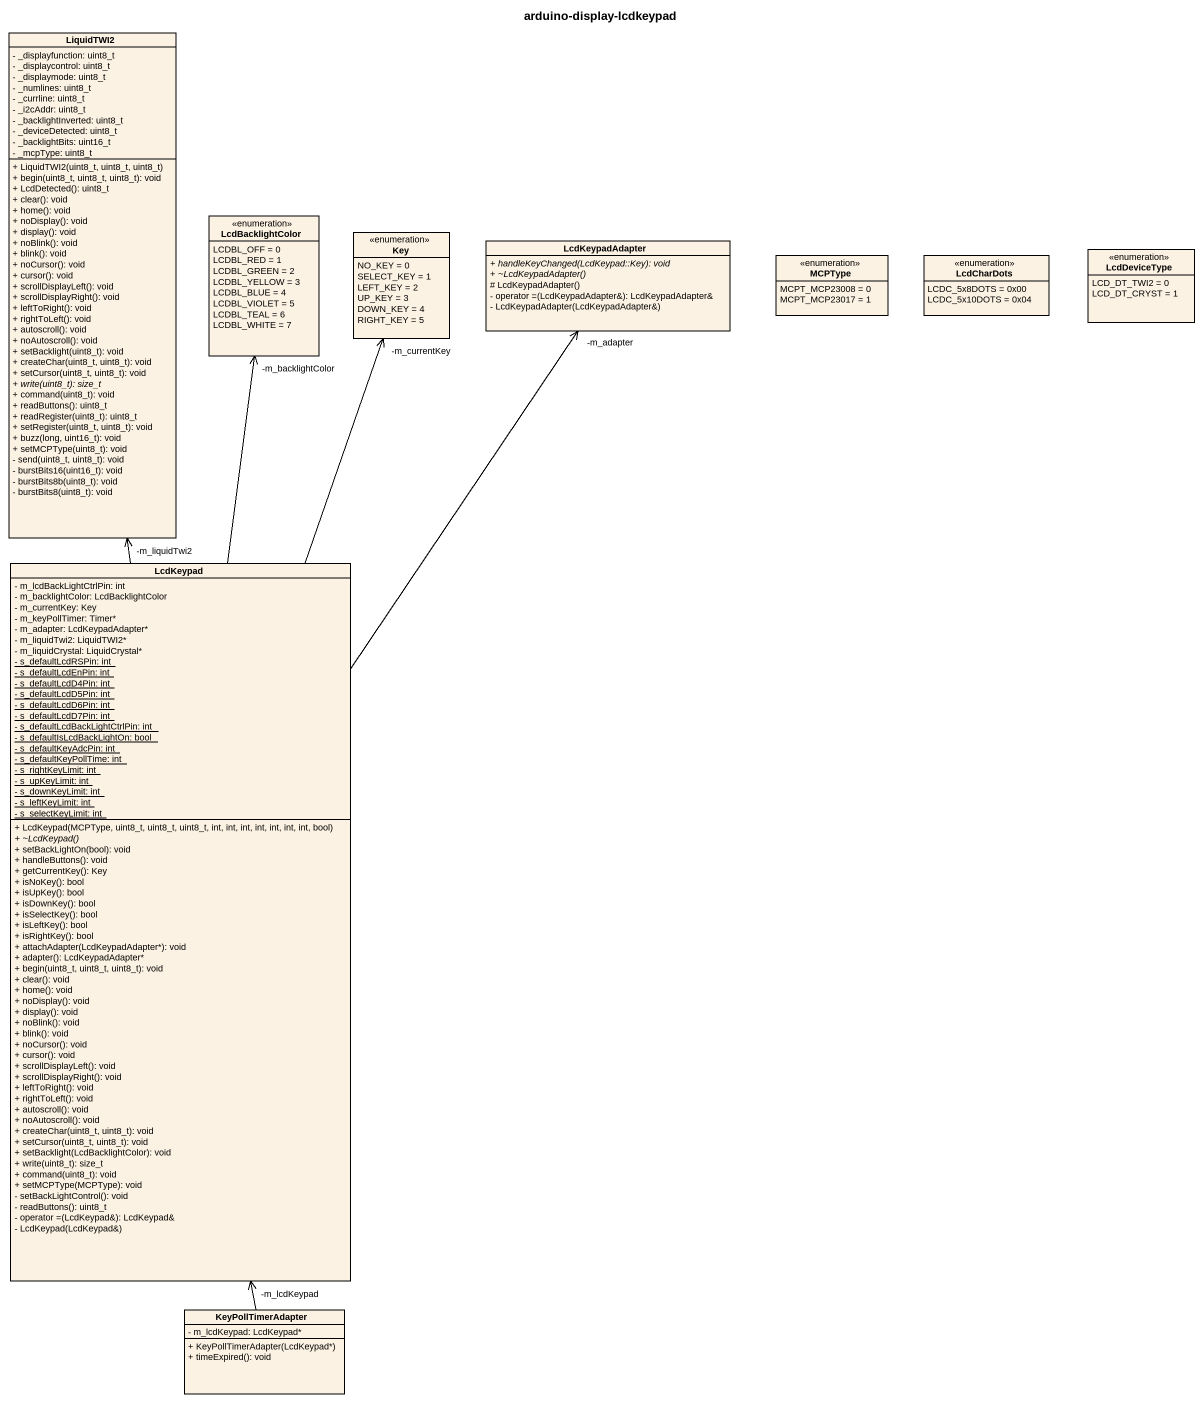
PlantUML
@startuml
title arduino-display-lcdkeypad
hide circle
hide empty members
skinparam classAttributeIconSize 0
class LiquidTWI2 {
  - _displayfunction: uint8_t
  - _displaycontrol: uint8_t
  - _displaymode: uint8_t
  - _numlines: uint8_t
  - _currline: uint8_t
  - _i2cAddr: uint8_t
  - _backlightInverted: uint8_t
  - _deviceDetected: uint8_t
  - _backlightBits: uint16_t
  - _mcpType: uint8_t
  + LiquidTWI2(uint8_t, uint8_t, uint8_t)
  + begin(uint8_t, uint8_t, uint8_t): void
  + LcdDetected(): uint8_t
  + clear(): void
  + home(): void
  + noDisplay(): void
  + display(): void
  + noBlink(): void
  + blink(): void
  + noCursor(): void
  + cursor(): void
  + scrollDisplayLeft(): void
  + scrollDisplayRight(): void
  + leftToRight(): void
  + rightToLeft(): void
  + autoscroll(): void
  + noAutoscroll(): void
  + setBacklight(uint8_t): void
  + createChar(uint8_t, uint8_t): void
  + setCursor(uint8_t, uint8_t): void
  {abstract} + write(uint8_t): size_t
  + command(uint8_t): void
  + readButtons(): uint8_t
  + readRegister(uint8_t): uint8_t
  + setRegister(uint8_t, uint8_t): void
  + buzz(long, uint16_t): void
  + setMCPType(uint8_t): void
  - send(uint8_t, uint8_t): void
  - burstBits16(uint16_t): void
  - burstBits8b(uint8_t): void
  - burstBits8(uint8_t): void
}
enum LcdBacklightColor {
  LCDBL_OFF = 0
  LCDBL_RED = 1
  LCDBL_GREEN = 2
  LCDBL_YELLOW = 3
  LCDBL_BLUE = 4
  LCDBL_VIOLET = 5
  LCDBL_TEAL = 6
  LCDBL_WHITE = 7
}
enum Key {
  NO_KEY = 0
  SELECT_KEY = 1
  LEFT_KEY = 2
  UP_KEY = 3
  DOWN_KEY = 4
  RIGHT_KEY = 5
}
class LcdKeypadAdapter {
  {abstract} + handleKeyChanged(LcdKeypad::Key): void
  {abstract} + ~LcdKeypadAdapter()
  # LcdKeypadAdapter()
  - operator =(LcdKeypadAdapter&): LcdKeypadAdapter&
  - LcdKeypadAdapter(LcdKeypadAdapter&)
}
enum MCPType {
  MCPT_MCP23008 = 0
  MCPT_MCP23017 = 1
}
enum LcdCharDots {
  LCDC_5x8DOTS = 0x00
  LCDC_5x10DOTS = 0x04
}
enum LcdDeviceType {
  LCD_DT_TWI2 = 0
  LCD_DT_CRYST = 1
}
class LcdKeypad {
  - m_lcdBackLightCtrlPin: int
  - m_backlightColor: LcdBacklightColor
  - m_currentKey: Key
  - m_keyPollTimer: Timer*
  - m_adapter: LcdKeypadAdapter*
  - m_liquidTwi2: LiquidTWI2*
  - m_liquidCrystal: LiquidCrystal*
  {static} - s_defaultLcdRSPin: int
  {static} - s_defaultLcdEnPin: int
  {static} - s_defaultLcdD4Pin: int
  {static} - s_defaultLcdD5Pin: int
  {static} - s_defaultLcdD6Pin: int
  {static} - s_defaultLcdD7Pin: int
  {static} - s_defaultLcdBackLightCtrlPin: int
  {static} - s_defaultIsLcdBackLightOn: bool
  {static} - s_defaultKeyAdcPin: int
  {static} - s_defaultKeyPollTime: int
  {static} - s_rightKeyLimit: int
  {static} - s_upKeyLimit: int
  {static} - s_downKeyLimit: int
  {static} - s_leftKeyLimit: int
  {static} - s_selectKeyLimit: int
  + LcdKeypad(MCPType, uint8_t, uint8_t, uint8_t, int, int, int, int, int, int, int, bool)
  {abstract} + ~LcdKeypad()
  + setBackLightOn(bool): void
  + handleButtons(): void
  + getCurrentKey(): Key
  + isNoKey(): bool
  + isUpKey(): bool
  + isDownKey(): bool
  + isSelectKey(): bool
  + isLeftKey(): bool
  + isRightKey(): bool
  + attachAdapter(LcdKeypadAdapter*): void
  + adapter(): LcdKeypadAdapter*
  + begin(uint8_t, uint8_t, uint8_t): void
  + clear(): void
  + home(): void
  + noDisplay(): void
  + display(): void
  + noBlink(): void
  + blink(): void
  + noCursor(): void
  + cursor(): void
  + scrollDisplayLeft(): void
  + scrollDisplayRight(): void
  + leftToRight(): void
  + rightToLeft(): void
  + autoscroll(): void
  + noAutoscroll(): void
  + createChar(uint8_t, uint8_t): void
  + setCursor(uint8_t, uint8_t): void
  + setBacklight(LcdBacklightColor): void
  + write(uint8_t): size_t
  + command(uint8_t): void
  + setMCPType(MCPType): void
  - setBackLightControl(): void
  - readButtons(): uint8_t
  - operator =(LcdKeypad&): LcdKeypad&
  - LcdKeypad(LcdKeypad&)
}
class KeyPollTimerAdapter {
  - m_lcdKeypad: LcdKeypad*
  + KeyPollTimerAdapter(LcdKeypad*)
  + timeExpired(): void
}
LcdKeypad -up-> "-m_liquidTwi2" LiquidTWI2
LcdKeypad -up-> "-m_backlightColor" LcdBacklightColor
LcdKeypad -up-> "-m_currentKey" Key
LcdKeypad -up-> "-m_adapter" LcdKeypadAdapter
KeyPollTimerAdapter -up-> "-m_lcdKeypad" LcdKeypad
@enduml
